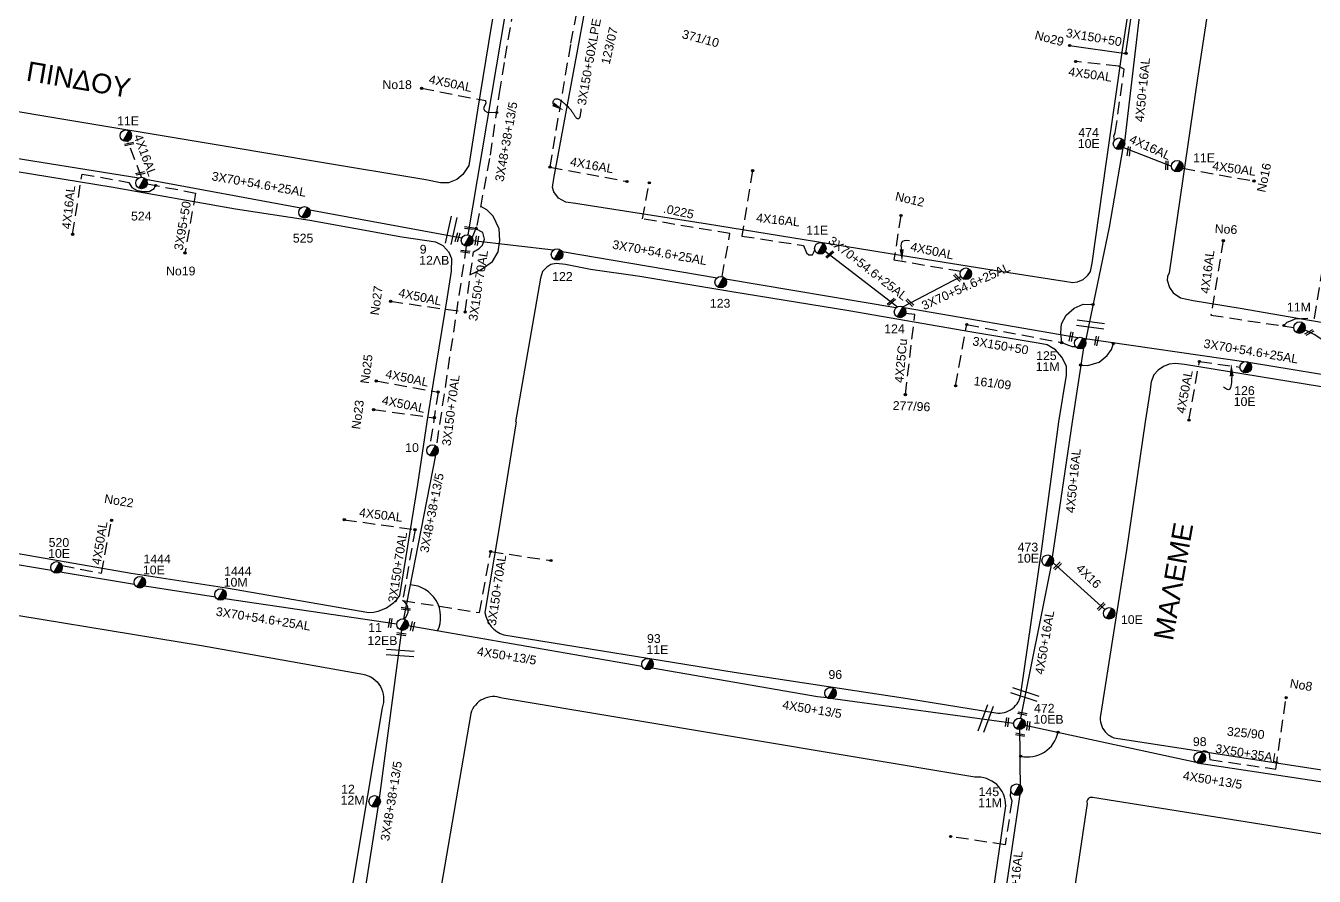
# Model space of a CAD drawing. Header units: millimetres. Extents: x 31 to 3826, y 22 to 1041.
# Drawn here: x 1794.5 to 2058, y 699.5 to 873.3 of the extents above; entities that cross this region are included whole.
import ezdxf

# ---------------------------------------------------------------- set-up
doc = ezdxf.new("R2010")
doc.units = ezdxf.units.MM
doc.linetypes.add('DASHED', pattern=[19.05, 12.7, -6.35])
for name, color, linetype in [('Άγνωστα', 7, 'Continuous'), ('Γέφυρες Εναέριου Δικτύου', 7, 'Continuous'), ('Γυμνά εναέρια ΧΤ και ΦΟΠ (3Φ)   4x50+16AL', 7, 'Continuous'), ('Εναέρια παροχή ΧΤ 4x16', 7, 'SYN_LINE'), ('Επιγραφές - Σχήματα', 7, 'Continuous'), ('Καλώδια ΧΤ   3x150+70AL', 7, 'DASHED'), ('Μηχανική τομή', 7, 'Continuous'), ('Στύλος ΦΜ', 7, 'Continuous'), ('Στύλος ΦΜ @ 1', 7, 'Continuous'), ('Συνδέσεις', 7, 'Continuous'), ('Συνεστραμμένα ΧΤ   3x70+54.6+25 AL', 7, 'SYN_LINE'), ('Τομή', 7, 'Continuous'), ('Υπόβαθρο ΔΕΗ', 7, 'Continuous'), ('Υπόγεια καλώδια Δικτύου ΧΤ και Παρ. ΧΤ - 3X150+70 AL', 7, 'DASHED'), ('Υπόγεια καλώδια Παροχών ΧΤ   4x16AL', 7, 'DASHED'), ('Υπόγεια καλώδια Παροχών ΧΤ   4x50AL', 7, 'DASHED')]:
    doc.layers.add(name, color=color, linetype=linetype)
doc.styles.add('arial', font='arial.ttf')
doc.styles.get("Standard").update_dxf_attribs({"font": 'arial.ttf'})
doc.linetypes.add('SYN_LINE', pattern='A,0.5,-0.0001,["/\\/\\/\\/",Standard,S=0.1,R=0,X=0,Y=-0.05],-0.25', length=0.7501)

# ---------------------------------------------------------------- blocks, each defined once
blk = doc.blocks.new('ΥΠΑΡΧΩΝ ΤΣΙΜΕΝΤΕΝΙΟΣ ΣΤΥΛΟΣ')
at = {"layer": 'Στύλος ΦΜ'}
blk.add_hatch(color=7, dxfattribs=at).paths.add_polyline_path([(-1.29, -2.28, 0.574793), (2.62, 0, 0.268822), (1.3, 2.27)])
at = {"layer": 'Στύλος ΦΜ', "color": 7}
blk.add_line((-1.29, -2.28), (1.3, 2.27), dxfattribs=at)
blk.add_circle((0, 0), 2.62, dxfattribs=at)
at = {"layer": 'Στύλος ΦΜ', "flags": 4}
for tag, p in [('ΑΡΙΘΜΟΣ', (-4.68, 8.05)), ('ΤΥΠΟΣ', (-4.91, 3.03))]:
    blk.add_attdef(tag, p, '', height=4, dxfattribs=at)
blk = doc.blocks.new('ΤΟΜΗ')
at = {"layer": 'Τομή', "ltscale": 40}
for p, q in [((-5.68, 0), (5.68, 0)), ((5.68, -2.33), (-5.68, -2.33))]:
    blk.add_line(p, q, dxfattribs=at)
blk = doc.blocks.new('ΜΗΧΑΝΙΚΗ ΤΟΜΗ')
at = {"layer": 'Μηχανική τομή', "ltscale": 40}
for p, q in [((-1.89, 0.78), (1.89, 0.78)), ((1.89, 0), (-1.89, 0))]:
    blk.add_line(p, q, dxfattribs=at)
blk = doc.blocks.new('_ΣΥΝΔΕΣΗ')
at = {"layer": 'Συνδέσεις', "linetype": 'SYN_LINE', "ltscale": 40}
blk.add_hatch(color=256, dxfattribs=at).paths.add_polyline_path([(0.5, -0.01, 1), (-0.5, -0.01, 1)])
at = {"layer": 'Συνδέσεις'}
blk.add_circle((0, -0.01), 0.5, dxfattribs=at)

msp = doc.modelspace()

# ---------------------------------------------------------------- linework, layer by layer
at = {"layer": 'Άγνωστα', "color": 133}
for points in [[(2019.5, 867.65), (2023.42, 894.89)], [(2007.98, 869.27), (2019.5, 867.65)], [(1871.83, 752.07), (1878.39, 785.52)], [(1866.9, 715.35), (1871.44, 749.74)], [(1872.75, 750.71), (1907.94, 744.6), (1920.57, 742.43)], [(1922.59, 742.08), (1956.45, 736.24), (1958.36, 735.98)], [(1959.57, 735.81), (1996.56, 730.79)], [(1861.6, 681.7), (1866.69, 713.93)]]:
    msp.add_lwpolyline(points, dxfattribs=at)
at = {"layer": 'Άγνωστα', "color": 5, "linetype": 'DASHED', "ltscale": 0.2}
for points in [[(1901.74, 844.4), (1906.02, 869.71), (1909.48, 887.91), (1908.87, 888.46), (1908.35, 890.04), (1908.75, 891.14), (1909.76, 892.36), (1910.38, 892.41)], [(1819.37, 840.98), (1829.25, 839.11), (1827.09, 826.84)]]:
    msp.add_lwpolyline(points, dxfattribs=at)
at = {"layer": 'Άγνωστα', "color": 6}
msp.add_lwpolyline([(1892.64, 876.18), (1884.96, 830.57)], dxfattribs=at)
at = {"layer": 'Άγνωστα', "color": 6, "linetype": 'DASHED', "ltscale": 0.2}
for points in [[(1936.92, 822.03), (1938.53, 830.82), (1920.64, 833.81), (1922.04, 841.2)], [(1974.4, 797.9), (1976.35, 814.25), (1974.44, 814.48)]]:
    msp.add_lwpolyline(points, dxfattribs=at)
at = {"layer": 'Άγνωστα', "color": 133, "linetype": 'DASHED', "ltscale": 0.2}
msp.add_lwpolyline([(1984.68, 799.7), (1986.95, 812.23), (2006.53, 808.51), (2007.75, 808.03), (2008.48, 807.74), (2009.17, 807.77)], dxfattribs=at)
at = {"layer": 'Άγνωστα', "color": 85, "linetype": 'DASHED', "ltscale": 0.2}
for points in [[(2034.78, 724.82), (2034.78, 724.83), (2035.51, 725.17), (2035.89, 725.02), (2036.53, 724.72), (2036.61, 723.88), (2036.68, 723.31), (2048.5, 721.61), (2050.14, 721.38), (2052.26, 735.95)], [(1996, 716.91), (1995.88, 716.89), (1995.81, 715.92), (1996.16, 714.87), (1994.82, 705.9), (1983.65, 707.59)]]:
    msp.add_lwpolyline(points, dxfattribs=at)
at = {"layer": 'Άγνωστα', "color": 85}
for points in [[(1998.87, 730.38), (2033.83, 722.76)], [(2034.91, 722.52), (2035.36, 722.42), (2088.16, 714.45)]]:
    msp.add_lwpolyline(points, dxfattribs=at)
at = {"layer": 'Άγνωστα', "color": 1}
msp.add_arc((1870.52, 753.87), 2.23, 305.7387, 61.1136, dxfattribs=at)
at = {"layer": 'Γέφυρες Εναέριου Δικτύου'}
for points in [[(1885.45, 822.49), (1887.68, 823.5), (1889.95, 825.12), (1891.1, 827.11), (1891.49, 829.42), (1891.34, 831.78), (1890.12, 834.37), (1888.82, 835.69), (1887.59, 836.38)], [(2006.37, 808.54), (2006.18, 810.53), (2006.32, 812.4), (2007.31, 814.16), (2008.89, 815.61), (2010.73, 816.4), (2012.78, 816.34)], [(2010.26, 803.95), (2011.73, 803.85), (2014.05, 804.57), (2015.66, 805.88), (2016.56, 807.14), (2016.93, 808.37)]]:
    msp.add_lwpolyline(points, dxfattribs=at)
msp.add_arc((1872.8, 752.45), 6.58, 334.3839, 86.9427, dxfattribs=at)
at = {"layer": 'Γυμνά εναέρια ΧΤ και ΦΟΠ (3Φ)   4x50+16AL', "color": 133}
for points in [[(2024.44, 894.31), (2019.18, 849.6)], [(2018.87, 848.32), (2016.09, 832.11), (2011.22, 808.9)]]:
    msp.add_lwpolyline(points, dxfattribs=at)
at = {"layer": 'Γυμνά εναέρια ΧΤ και ΦΟΠ (3Φ)   4x50+16AL', "color": 2}
for points in [[(2010.8, 807.48), (2008.48, 792.37), (2004.43, 764.71)], [(2004.16, 762.98), (2004.12, 762.74), (1997.95, 731.78)]]:
    msp.add_lwpolyline(points, dxfattribs=at)
at = {"layer": 'Γυμνά εναέρια ΧΤ και ΦΟΠ (3Φ)   4x50+16AL', "color": 85}
msp.add_lwpolyline([(1997.72, 730.63), (1997.9, 716.68), (1992.46, 680.37)], dxfattribs=at)
at = {"layer": 'Εναέρια παροχή ΧΤ 4x16', "color": 2, "ltscale": 20}
msp.add_lwpolyline([(2003.89, 764.24), (2015.19, 754)], dxfattribs=at)
at = {"layer": 'Επιγραφές - Σχήματα'}
for points in [[(1902.39, 857.24), (1902.37, 857.53), (1902.39, 857.77), (1902.44, 857.96), (1902.52, 858.11), (1902.62, 858.22), (1902.74, 858.3), (1902.86, 858.35), (1902.98, 858.38), (1903.1, 858.38), (1903.21, 858.38), (1903.31, 858.36), (1903.41, 858.32), (1903.51, 858.28), (1903.61, 858.22), (1903.71, 858.16), (1903.82, 858.09), (1903.92, 858.02), (1904.03, 857.94), (1904.15, 857.85), (1904.27, 857.76), (1904.39, 857.66), (1904.52, 857.56), (1904.65, 857.45), (1904.79, 857.33), (1904.93, 857.2), (1905.08, 857.06), (1905.23, 856.92), (1905.37, 856.77), (1905.52, 856.62), (1905.66, 856.47), (1905.8, 856.32), (1905.93, 856.16), (1906.05, 856.01), (1906.16, 855.86), (1906.26, 855.72), (1906.36, 855.58), (1906.45, 855.44), (1906.53, 855.3), (1906.61, 855.18), (1906.68, 855.06), (1906.75, 854.94), (1906.81, 854.83), (1906.88, 854.74), (1906.94, 854.65), (1907, 854.57), (1907.07, 854.5), (1907.13, 854.43), (1907.2, 854.38), (1907.27, 854.35), (1907.34, 854.32), (1907.41, 854.31), (1907.48, 854.31), (1907.56, 854.32), (1907.63, 854.35), (1907.69, 854.39), (1907.75, 854.45), (1907.81, 854.53), (1907.86, 854.63), (1907.91, 854.77), (1907.95, 854.95), (1908, 855.19), (1908.04, 855.49), (1908.08, 855.86), (1908.12, 856.32)], [(1973.64, 827.6), (1973.59, 827.97), (1973.57, 828.35), (1973.6, 828.71), (1973.7, 829.02), (1973.9, 829.27), (1974.21, 829.43), (1974.65, 829.48), (1975.25, 829.38)], [(2041.13, 801.68), (2041.09, 801.09), (2041.06, 800.47), (2041.01, 799.88), (2040.91, 799.38), (2040.73, 799.03), (2040.45, 798.88), (2040.04, 799), (2039.47, 799.43)]]:
    msp.add_lwpolyline(points, dxfattribs=at)
for points in [[(1902.6, 857.6), (1904.55, 855.99), (1902.18, 856.88)], [(1974.06, 827.61), (1973.71, 825.1), (1973.23, 827.59)], [(2040.71, 801.67), (2041.04, 804.18), (2041.54, 801.7)]]:
    msp.add_solid(points, dxfattribs=at)
at = {"layer": 'Καλώδια ΧΤ   3x150+70AL', "color": 85, "ltscale": 0.2}
for points in [[(1885.82, 829.93), (1886.86, 832.44), (1889.54, 846.85), (1891.43, 859.49), (1892.55, 866.68), (1896.62, 889.93), (1900.51, 916.54)], [(1884.38, 814.8), (1886.1, 827.12), (1887.22, 827.75), (1887.95, 828.43), (1888.31, 829.71), (1887.97, 831.07), (1886.6, 831.82)], [(1884.6, 828.24), (1878.48, 787.36)]]:
    msp.add_lwpolyline(points, dxfattribs=at)
at = {"layer": 'Συνεστραμμένα ΧΤ   3x70+54.6+25 AL', "color": 5, "ltscale": 20}
for p, q in [((1783.05, 847.76), (1817.65, 842.19)), ((1819.08, 841.95), (1850.81, 836.08)), ((1883.68, 829.87), (1852.62, 835.62))]:
    msp.add_line(p, q, dxfattribs=at)
at = {"layer": 'Συνεστραμμένα ΧΤ   3x70+54.6+25 AL', "color": 6, "ltscale": 20}
for p, q in [((1885.94, 829.41), (1902.48, 827.49)), ((1904.19, 827.15), (1935.9, 821.8)), ((1958.03, 827.21), (1972.79, 815.87)), ((1972.47, 815.64), (1937.64, 821.52)), ((2009.64, 809.51), (1974.17, 815.62))]:
    msp.add_line(p, q, dxfattribs=at)
at = {"layer": 'Συνεστραμμένα ΧΤ   3x70+54.6+25 AL', "color": 6, "ltscale": 15}
msp.add_line((1973.9, 815.84), (1985.73, 822.06), dxfattribs=at)
at = {"layer": 'Συνεστραμμένα ΧΤ   3x70+54.6+25 AL', "color": 1, "ltscale": 20}
for p, q in [((1770.13, 766.98), (1799.81, 762.01)), ((1801.6, 761.7), (1816.75, 759.17)), ((1835.23, 756.25), (1870.42, 751.05))]:
    msp.add_line(p, q, dxfattribs=at)
at = {"layer": 'Συνεστραμμένα ΧΤ   3x70+54.6+25 AL', "color": 30, "ltscale": 8}
msp.add_line((1818.78, 758.83), (1820.19, 758.59), dxfattribs=at)
at = {"layer": 'Συνεστραμμένα ΧΤ   3x70+54.6+25 AL', "color": 1, "ltscale": 15}
msp.add_line((1820.19, 758.59), (1833.3, 756.55), dxfattribs=at)
at = {"layer": 'Συνεστραμμένα ΧΤ   3x70+54.6+25 AL', "color": 2, "linetype": 'SYN_LINE', "lineweight": -3, "ltscale": 20}
msp.add_lwpolyline([(2010.72, 809.46), (2044.58, 804.56), (2067.8, 800.73), (2096.69, 795.98)], dxfattribs=at)
msp.add_arc((2047.15, 791.32), 21.75, 22.6941, 68.8542, dxfattribs=at)
at = {"layer": 'Υπόβαθρο ΔΕΗ'}
for points in [[(1893.7, 896.8), (1889.67, 873.16), (1886.92, 856.05), (1885.14, 844.74), (1883.93, 842.87), (1882.65, 841.86), (1880.98, 841.22), (1879.36, 841.21), (1876.34, 841.78), (1854.18, 845.49), (1835.9, 848.55), (1797.39, 854.95), (1777.7, 858.26)], [(1902.51, 842.09), (1907.77, 870.37), (1912.24, 894.92)], [(2085.57, 883.78), (2069.64, 886.26), (2043.08, 890.29), (2041.57, 890.41), (2040.29, 890.2), (2039.32, 889.61), (2038.48, 888.77), (2037.98, 887.84), (2037.66, 886.29), (2036.74, 879.64), (2034.13, 862.55), (2031.11, 842.03), (2028.32, 822.77), (2027.99, 822.07), (2027.93, 821.29), (2028.43, 819.79), (2029.18, 818.73), (2030.69, 817.72), (2033.26, 817.13), (2042.87, 815.56), (2056.2, 813.29), (2071.56, 810.68), (2086.51, 808.21)], [(2021.44, 886.16), (2018.72, 868.39), (2015.37, 845.08), (2012.52, 824.76), (2012.22, 823.09), (2011.59, 822.16), (2010.67, 821.38), (2009.5, 820.88), (2008.66, 820.75), (2006.97, 821.06), (1995.56, 822.8), (1973.78, 826.28), (1956.25, 829.1), (1933.92, 832.72), (1906.96, 836.95), (1904.94, 837.27), (1903.47, 838.04), (1902.54, 839.35), (1902.23, 840.23), (1902.51, 842.09)]]:
    msp.add_lwpolyline(points, dxfattribs=at)
for points in [[(1787.9, 766.35), (1816.07, 761.39), (1835.6, 758.45), (1864.72, 753.4, 0.24445), (1871.03, 756.85), (1874.72, 779.56), (1876.63, 792.37), (1877.9, 800.4), (1880.77, 817.88), (1881.6, 823.16), (1881.66, 825.66), (1881.11, 826.96), (1879.87, 828.29), (1878.36, 829.09), (1871.44, 830.1), (1852.61, 833.49), (1837.43, 835.84), (1811.99, 840.3), (1792.81, 843.43)], [(1894.79, 792.37), (1891.27, 770.36), (1888.42, 753.4, 0.290972), (1892.3, 748.79), (1939.4, 741.15), (1974.86, 735.8), (1992.87, 732.88, 0.427912), (1998.03, 736.78), (2002.32, 766.41), (2005.81, 792.37), (2007.35, 801.87), (2007.32, 803.74), (2006.39, 805.56), (2005.09, 807.03), (2003.42, 808.11), (2001.54, 808.42), (1988.01, 810.67), (1962.84, 815.01), (1938.88, 818.91), (1920.09, 822.02), (1910.04, 823.47), (1904.87, 824.52), (1903, 824.72), (1901.92, 824.53), (1901.06, 823.97), (1900.22, 823.09), (1899.8, 821.71), (1894.69, 792.37)], [(2086.68, 795.1), (2052.83, 800.56), (2031.5, 804.08), (2029.66, 804.26), (2028.36, 804.12), (2027.17, 803.67), (2026.06, 802.89), (2025.21, 801.97), (2024.65, 800.54), (2024.36, 798.39), (2023.42, 792.37), (2019.62, 766.13), (2014.3, 732.33, 0.460272), (2018.36, 727.57), (2061.3, 720.94), (2087.52, 716.96)], [(1704.6, 767.15), (1733.15, 762.44), (1778.95, 755.08), (1830.5, 746.6), (1863.47, 740.78, -0.469683), (1867.39, 733.89), (1858.46, 680.53), (1853.43, 651.14, -0.403671), (1846.5, 646.04), (1786.47, 655.97), (1725.55, 666.49), (1698.57, 670.79, -0.331243), (1693.53, 678.83), (1697.67, 698.74), (1700.42, 714.39), (1703.41, 738.79), (1704.14, 752.21), (1704.6, 767.15)], [(1988.6, 719.7), (1891.92, 735.88, 0.433138), (1885.52, 732.73), (1870.94, 647.88, 0.477026), (1876.29, 641.78), (1976.54, 625.21, 0.383037), (1982.51, 629.02), (1994.91, 713.84, 0.452382), (1988.6, 719.7, -1.23429)], [(2089.05, 703.47), (2056.67, 708.53), (2012.63, 715.58, 0.542678), (2011.54, 714.37), (1998.13, 624.31, 0.492357), (2004.25, 621.39), (2021.76, 627.51), (2036.34, 635.68), (2044.97, 641.7), (2056.11, 651.27), (2066.42, 659.9), (2082.25, 675.14), (2089.16, 682.03)]]:
    msp.add_lwpolyline(points, format="xyb", dxfattribs=at)
msp.add_arc((1999.43, 730.16), 6.31, 256.6216, 348.5621, dxfattribs=at)
at = {"layer": 'Υπόγεια καλώδια Δικτύου ΧΤ και Παρ. ΧΤ - 3X150+70 AL', "color": 1, "ltscale": 0.2}
msp.add_lwpolyline([(1874.13, 770.3), (1871.6, 755.83), (1887.33, 753.36), (1889.62, 765.85), (1901.93, 763.98)], dxfattribs=at)
at = {"layer": 'Υπόγεια καλώδια Παροχών ΧΤ   4x16AL', "color": 5, "ltscale": 0.2}
for points in [[(1818.21, 842.34), (1815.42, 849.73)], [(1901.74, 844.4), (1917.5, 841.48)], [(1804.11, 830.67), (1806.04, 842.99), (1815.64, 841.27), (1816.25, 840.26), (1817.31, 839.63), (1818.68, 839.4), (1819.79, 839.45), (1820.81, 840.05), (1821.09, 840.65)]]:
    msp.add_lwpolyline(points, dxfattribs=at)
at = {"layer": 'Υπόγεια καλώδια Παροχών ΧΤ   4x16AL', "color": 133, "linetype": 'Continuous', "ltscale": 0.2}
msp.add_lwpolyline([(2018.99, 848.44), (2028.81, 844.61), (2028.81, 844.61), (2028.81, 844.61)], dxfattribs=at)
at = {"layer": 'Υπόγεια καλώδια Παροχών ΧΤ   4x16AL', "color": 6, "ltscale": 0.2}
msp.add_lwpolyline([(1943.16, 843.69), (1940.99, 830.3), (1953.6, 828.4), (1954.21, 826.9), (1954.68, 826.46), (1955.39, 826.48), (1955.65, 826.99), (1955.87, 827.48)], dxfattribs=at)
at = {"layer": 'Υπόγεια καλώδια Παροχών ΧΤ   4x16AL', "color": 2, "ltscale": 0.2}
for points in [[(2039.4, 829.38), (2036.89, 814.15), (2053.82, 811.6)], [(2051.79, 812.04), (2052.49, 812.71), (2053.37, 813.08), (2054.13, 813.43), (2058.08, 813.54), (2060.31, 827.7)]]:
    msp.add_lwpolyline(points, dxfattribs=at)
at = {"layer": 'Υπόγεια καλώδια Παροχών ΧΤ   4x50AL', "color": 133, "ltscale": 0.2}
for points in [[(2017.15, 849.91), (2017.03, 850.74), (2017.33, 851.45), (2019.16, 864.41), (2018, 865.03), (2009.24, 865.99)], [(2031.08, 844.16), (2045.67, 841.56)]]:
    msp.add_lwpolyline(points, dxfattribs=at)
at = {"layer": 'Υπόγεια καλώδια Παροχών ΧΤ   4x50AL', "color": 85, "ltscale": 0.2}
for points in [[(1875.48, 860.51), (1888.53, 858), (1888.6, 857.4), (1888.35, 856.92), (1888.15, 856.38), (1888.41, 855.88), (1888.87, 855.62), (1890.85, 855.57)], [(1869.13, 816.98), (1884.38, 814.8)], [(1866.2, 800.7), (1878.86, 798.43), (1877.16, 787.52)], [(1865.66, 794.84), (1878.06, 793.18)]]:
    msp.add_lwpolyline(points, dxfattribs=at)
at = {"layer": 'Υπόγεια καλώδια Παροχών ΧΤ   4x50AL', "color": 6, "ltscale": 0.2}
msp.add_lwpolyline([(1973.49, 834.51), (1972.04, 825.45), (1985.71, 823.12)], dxfattribs=at)
at = {"layer": 'Υπόγεια καλώδια Παροχών ΧΤ   4x50AL', "color": 2, "ltscale": 0.2}
for points in [[(2032.37, 792.67), (2034.52, 804.68)], [(2034.52, 804.68), (2042.82, 803.53)]]:
    msp.add_lwpolyline(points, dxfattribs=at)
at = {"layer": 'Υπόγεια καλώδια Παροχών ΧΤ   4x50AL', "color": 1, "ltscale": 0.2}
for points in [[(1801.95, 762.97), (1810.02, 761.44), (1812.08, 772.21)], [(1859.67, 772.35), (1874.15, 770.3)]]:
    msp.add_lwpolyline(points, dxfattribs=at)

# ---------------------------------------------------------------- block references
at = {"layer": 'Μηχανική τομή'}
for p, xscale, yscale, zscale, rotation in [((1815.62, 849.33), 0.4999999999997714, 0.4999999999997714, 0.4999999999997714, 192.4635130751652), ((2020.27, 847.61), 0.4999999999998836, 0.4999999999998836, 0.4999999999998836, 82.25265028011373), ((2028.05, 844.76), 0.4999999999999321, 0.4999999999999321, 0.4999999999999321, 87.94933571114504), ((1817.92, 843.31), 0.4999999999997714, 0.4999999999997714, 0.4999999999997714, 192.4635130751652), ((1883, 830), 0.4999999999998823, 0.4999999999998823, 0.4999999999998823, 73.8159846985091), ((1885.21, 832.14), 0.5000000000001315, 0.5000000000001315, 0.5000000000001315, 172.961031707641), ((1886.95, 829.34), 0.4999999999999313, 0.4999999999999313, 0.4999999999999313, 81.8228757684623), ((1884.45, 827.34), 0.5000000000001315, 0.5000000000001315, 0.5000000000001315, 172.961031707641), ((1958.82, 826.7), 0.5000000000002329, 0.5000000000002329, 0.5000000000002329, 220.9839448884693), ((1984.88, 821.67), 0.5000000000001489, 0.5000000000001489, 0.5000000000001489, 315.1878626008341), ((1971.42, 817.03), 0.5000000000002329, 0.5000000000002329, 0.5000000000002329, 220.9839448884693), ((1975.18, 816.57), 0.5000000000001489, 0.5000000000001489, 0.5000000000001489, 315.1878626008341), ((2008.09, 809.79), 0.500000000000084, 0.500000000000084, 0.500000000000084, 258.4967234141629), ((2013.32, 808.91), 0.500000000000084, 0.500000000000084, 0.500000000000084, 258.4967234141629), ((2056.9, 810.79), 0.5000000000001322, 0.5000000000001322, 0.5000000000001322, 208.2505677846214), ((2005.64, 762.76), 0.5000000000002638, 0.5000000000002638, 0.5000000000002638, 44.69983556080097), ((1872.2, 753.92), 0.4999999999998583, 0.4999999999998583, 0.4999999999998583, 350.7966702408031), ((2014.59, 754.47), 0.5000000000002638, 0.5000000000002638, 0.5000000000002638, 44.69983556080097), ((1869.26, 751.2), 0.5000000000001551, 0.5000000000001551, 0.5000000000001551, 80.98019626756722), ((1873.8, 750.51), 0.5000000000001141, 0.5000000000001141, 0.5000000000001141, 77.90420479279683), ((1871.3, 748.75), 0.4999999999998583, 0.4999999999998583, 0.4999999999998583, 350.7966702408031), ((1998.28, 732.54), 0.4999999999999015, 0.4999999999999015, 0.4999999999999015, 348.6921127608192), ((1995.4, 730.94), 0.500000000000019, 0.500000000000019, 0.500000000000019, 83.3030837525644), ((1999.75, 730.19), 0.500000000000019, 0.500000000000019, 0.500000000000019, 83.3030837525644), ((1997.85, 728.21), 0.4999999999999015, 0.4999999999999015, 0.4999999999999015, 348.6921127608192)]:
    msp.add_blockref('ΜΗΧΑΝΙΚΗ ΤΟΜΗ', p, dxfattribs=dict(at, xscale=xscale, yscale=yscale, zscale=zscale, rotation=rotation))
at = {"layer": 'Στύλος ΦΜ @ 1', "ltscale": 40}
ref = msp.add_blockref('ΥΠΑΡΧΩΝ ΤΣΙΜΕΝΤΕΝΙΟΣ ΣΤΥΛΟΣ', (1815, 850.83), dxfattribs=dict(at, xscale=0.4499999999998181, yscale=0.4499999999998181, zscale=0.4499999999998181))
ref.add_attrib('ΤΥΠΟΣ', '11E', (1813.22, 852.97), dxfattribs={"layer": 'Στύλος ΦΜ', "height": 1.8, "flags": 4})
ref = msp.add_blockref('ΥΠΑΡΧΩΝ ΤΣΙΜΕΝΤΕΝΙΟΣ ΣΤΥΛΟΣ', (2018.08, 849.18), dxfattribs=dict(at, xscale=0.4499999999998181, yscale=0.4499999999998181, zscale=0.4499999999998181))
ref.add_attrib('ΤΥΠΟΣ', '10E', (2009.66, 848.32), dxfattribs={"layer": 'Στύλος ΦΜ', "height": 1.8, "flags": 4})
ref.add_attrib('ΑΡΙΘΜΟΣ', '474', (2009.77, 850.58), dxfattribs={"layer": 'Στύλος ΦΜ', "height": 1.8, "flags": 4})
ref = msp.add_blockref('ΥΠΑΡΧΩΝ ΤΣΙΜΕΝΤΕΝΙΟΣ ΣΤΥΛΟΣ', (2029.99, 844.61), dxfattribs=dict(at, xscale=0.4499999999998181, yscale=0.4499999999998181, zscale=0.4499999999998181))
ref.add_attrib('ΤΥΠΟΣ', '11E', (2033.23, 845.41), dxfattribs={"layer": 'Στύλος ΦΜ', "height": 1.8, "flags": 4})
ref = msp.add_blockref('ΥΠΑΡΧΩΝ ΤΣΙΜΕΝΤΕΝΙΟΣ ΣΤΥΛΟΣ', (1818.21, 841.16), dxfattribs=dict(at, xscale=0.4499999999998181, yscale=0.4499999999998181, zscale=0.4499999999998181))
ref.add_attrib('ΤΥΠΟΣ', '524', (1816.06, 833.5), dxfattribs={"layer": 'Στύλος ΦΜ', "height": 1.8, "flags": 4})
ref = msp.add_blockref('ΥΠΑΡΧΩΝ ΤΣΙΜΕΝΤΕΝΙΟΣ ΣΤΥΛΟΣ', (1851.54, 835.16), dxfattribs=dict(at, xscale=0.4499999999998181, yscale=0.4499999999998181, zscale=0.4499999999998181))
ref.add_attrib('ΤΥΠΟΣ', '525', (1849.15, 828.99), dxfattribs={"layer": 'Στύλος ΦΜ', "height": 1.8, "flags": 4})
ref = msp.add_blockref('ΥΠΑΡΧΩΝ ΤΣΙΜΕΝΤΕΝΙΟΣ ΣΤΥΛΟΣ', (1884.77, 829.41), dxfattribs=dict(at, xscale=0.4499999999998181, yscale=0.4499999999998181, zscale=0.4499999999998181))
ref.add_attrib('ΤΥΠΟΣ', '12ΛB', (1874.99, 824.46), dxfattribs={"layer": 'Στύλος ΦΜ', "height": 1.8, "flags": 4})
ref.add_attrib('ΑΡΙΘΜΟΣ', '9', (1875.1, 826.72), dxfattribs={"layer": 'Στύλος ΦΜ', "height": 1.8, "flags": 4})
ref = msp.add_blockref('ΥΠΑΡΧΩΝ ΤΣΙΜΕΝΤΕΝΙΟΣ ΣΤΥΛΟΣ', (1957.01, 827.79), dxfattribs=dict(at, xscale=0.4499999999998181, yscale=0.4499999999998181, zscale=0.4499999999998181))
ref.add_attrib('ΤΥΠΟΣ', '11E', (1954.13, 830.62), dxfattribs={"layer": 'Στύλος ΦΜ', "height": 1.8, "flags": 4})
ref = msp.add_blockref('ΥΠΑΡΧΩΝ ΤΣΙΜΕΝΤΕΝΙΟΣ ΣΤΥΛΟΣ', (1903.18, 826.54), dxfattribs=dict(at, xscale=0.4499999999998181, yscale=0.4499999999998181, zscale=0.4499999999998181))
ref.add_attrib('ΤΥΠΟΣ', '122', (1902.18, 821.16), dxfattribs={"layer": 'Στύλος ΦΜ', "height": 1.8, "flags": 4})
ref = msp.add_blockref('ΥΠΑΡΧΩΝ ΤΣΙΜΕΝΤΕΝΙΟΣ ΣΤΥΛΟΣ', (1936.65, 820.89), dxfattribs=dict(at, xscale=0.4499999999998181, yscale=0.4499999999998181, zscale=0.4499999999998181))
ref.add_attrib('ΤΥΠΟΣ', '123', (1934.42, 815.67), dxfattribs={"layer": 'Στύλος ΦΜ', "height": 1.8, "flags": 4})
at = {"layer": 'Στύλος ΦΜ @ 1', "ltscale": 40, "xscale": 0.4499999999998181, "yscale": 0.4499999999998181, "zscale": 0.4499999999998181}
msp.add_blockref('ΥΠΑΡΧΩΝ ΤΣΙΜΕΝΤΕΝΙΟΣ ΣΤΥΛΟΣ', (1986.77, 822.61), dxfattribs=at)
at = {"layer": 'Στύλος ΦΜ @ 1', "ltscale": 40}
ref = msp.add_blockref('ΥΠΑΡΧΩΝ ΤΣΙΜΕΝΤΕΝΙΟΣ ΣΤΥΛΟΣ', (1973.31, 814.81), dxfattribs=dict(at, xscale=0.4499999999998181, yscale=0.4499999999998181, zscale=0.4499999999998181))
ref.add_attrib('ΤΥΠΟΣ', '124', (1970.08, 810.46), dxfattribs={"layer": 'Στύλος ΦΜ', "height": 1.8, "flags": 4})
ref = msp.add_blockref('ΥΠΑΡΧΩΝ ΤΣΙΜΕΝΤΕΝΙΟΣ ΣΤΥΛΟΣ', (2054.99, 811.6), dxfattribs=dict(at, xscale=0.4499999999998181, yscale=0.4499999999998181, zscale=0.4499999999998181))
ref.add_attrib('ΤΥΠΟΣ', '11M', (2052.42, 814.9), dxfattribs={"layer": 'Στύλος ΦΜ', "height": 1.8, "flags": 4})
ref = msp.add_blockref('ΥΠΑΡΧΩΝ ΤΣΙΜΕΝΤΕΝΙΟΣ ΣΤΥΛΟΣ', (2010.13, 808.44), dxfattribs=dict(at, xscale=0.4499999999998181, yscale=0.4499999999998181, zscale=0.4499999999998181))
ref.add_attrib('ΤΥΠΟΣ', '11M', (2001.04, 802.71), dxfattribs={"layer": 'Στύλος ΦΜ', "height": 1.8, "flags": 4})
ref.add_attrib('ΑΡΙΘΜΟΣ', '125', (2001.14, 804.97), dxfattribs={"layer": 'Στύλος ΦΜ', "height": 1.8, "flags": 4})
ref = msp.add_blockref('ΥΠΑΡΧΩΝ ΤΣΙΜΕΝΤΕΝΙΟΣ ΣΤΥΛΟΣ', (2044, 803.53), dxfattribs=dict(at, xscale=0.4499999999998181, yscale=0.4499999999998181, zscale=0.4499999999998181))
ref.add_attrib('ΤΥΠΟΣ', '10E', (2041.54, 795.57), dxfattribs={"layer": 'Στύλος ΦΜ', "height": 1.8, "flags": 4})
ref.add_attrib('ΑΡΙΘΜΟΣ', '126', (2041.64, 797.83), dxfattribs={"layer": 'Στύλος ΦΜ', "height": 1.8, "flags": 4})
ref = msp.add_blockref('ΥΠΑΡΧΩΝ ΤΣΙΜΕΝΤΕΝΙΟΣ ΣΤΥΛΟΣ', (1877.71, 786.48), dxfattribs=dict(at, xscale=0.4499999999998181, yscale=0.4499999999998181, zscale=0.4499999999998181))
ref.add_attrib('ΤΥΠΟΣ', '10', (1872.12, 786.18), dxfattribs={"layer": 'Στύλος ΦΜ', "height": 1.8, "flags": 4})
ref = msp.add_blockref('ΥΠΑΡΧΩΝ ΤΣΙΜΕΝΤΕΝΙΟΣ ΣΤΥΛΟΣ', (1800.83, 762.59), dxfattribs=dict(at, xscale=0.4499999999998181, yscale=0.4499999999998181, zscale=0.4499999999998181))
ref.add_attrib('ΤΥΠΟΣ', '10E', (1799.11, 764.54), dxfattribs={"layer": 'Στύλος ΦΜ', "height": 1.8, "flags": 4})
ref.add_attrib('ΑΡΙΘΜΟΣ', '520', (1799.22, 766.8), dxfattribs={"layer": 'Στύλος ΦΜ', "height": 1.8, "flags": 4})
ref = msp.add_blockref('ΥΠΑΡΧΩΝ ΤΣΙΜΕΝΤΕΝΙΟΣ ΣΤΥΛΟΣ', (2003.51, 763.97), dxfattribs=dict(at, xscale=0.4499999999998181, yscale=0.4499999999998181, zscale=0.4499999999998181))
ref.add_attrib('ΤΥΠΟΣ', '10E', (1997.25, 763.58), dxfattribs={"layer": 'Στύλος ΦΜ', "height": 1.8, "flags": 4})
ref.add_attrib('ΑΡΙΘΜΟΣ', '473', (1997.36, 765.84), dxfattribs={"layer": 'Στύλος ΦΜ', "height": 1.8, "flags": 4})
ref = msp.add_blockref('ΥΠΑΡΧΩΝ ΤΣΙΜΕΝΤΕΝΙΟΣ ΣΤΥΛΟΣ', (1817.86, 759.56), dxfattribs=dict(at, xscale=0.4499999999998181, yscale=0.4499999999998181, zscale=0.4499999999998181))
ref.add_attrib('ΤΥΠΟΣ', '10E', (1818.5, 761.17), dxfattribs={"layer": 'Στύλος ΦΜ', "height": 1.8, "flags": 4})
ref.add_attrib('ΑΡΙΘΜΟΣ', '1444', (1818.61, 763.43), dxfattribs={"layer": 'Στύλος ΦΜ', "height": 1.8, "flags": 4})
ref = msp.add_blockref('ΥΠΑΡΧΩΝ ΤΣΙΜΕΝΤΕΝΙΟΣ ΣΤΥΛΟΣ', (1834.37, 757.05), dxfattribs=dict(at, xscale=0.4499999999998181, yscale=0.4499999999998181, zscale=0.4499999999998181))
ref.add_attrib('ΤΥΠΟΣ', '10M', (1835.01, 758.66), dxfattribs={"layer": 'Στύλος ΦΜ', "height": 1.8, "flags": 4})
ref.add_attrib('ΑΡΙΘΜΟΣ', '1444', (1835.11, 760.92), dxfattribs={"layer": 'Στύλος ΦΜ', "height": 1.8, "flags": 4})
ref = msp.add_blockref('ΥΠΑΡΧΩΝ ΤΣΙΜΕΝΤΕΝΙΟΣ ΣΤΥΛΟΣ', (2016.06, 753.21), dxfattribs=dict(at, xscale=0.4499999999998181, yscale=0.4499999999998181, zscale=0.4499999999998181))
ref.add_attrib('ΤΥΠΟΣ', '10E', (2018.48, 751.02), dxfattribs={"layer": 'Στύλος ΦΜ', "height": 1.8, "flags": 4})
ref = msp.add_blockref('ΥΠΑΡΧΩΝ ΤΣΙΜΕΝΤΕΝΙΟΣ ΣΤΥΛΟΣ', (1871.59, 750.91), dxfattribs=dict(at, xscale=0.4499999999998181, yscale=0.4499999999998181, zscale=0.4499999999998181))
ref.add_attrib('ΤΥΠΟΣ', '12EB', (1864.39, 746.74), dxfattribs={"layer": 'Στύλος ΦΜ', "height": 1.8, "flags": 4})
ref.add_attrib('ΑΡΙΘΜΟΣ', '11', (1864.57, 749.42), dxfattribs={"layer": 'Στύλος ΦΜ', "height": 1.8, "flags": 4})
ref = msp.add_blockref('ΥΠΑΡΧΩΝ ΤΣΙΜΕΝΤΕΝΙΟΣ ΣΤΥΛΟΣ', (1921.68, 742.82), dxfattribs=dict(at, xscale=0.4499999999998181, yscale=0.4499999999998181, zscale=0.4499999999998181))
ref.add_attrib('ΤΥΠΟΣ', '11E', (1921.46, 744.89), dxfattribs={"layer": 'Στύλος ΦΜ', "height": 1.8, "flags": 4})
ref.add_attrib('ΑΡΙΘΜΟΣ', '93', (1921.57, 747.15), dxfattribs={"layer": 'Στύλος ΦΜ', "height": 1.8, "flags": 4})
ref = msp.add_blockref('ΥΠΑΡΧΩΝ ΤΣΙΜΕΝΤΕΝΙΟΣ ΣΤΥΛΟΣ', (1959.1, 736.89), dxfattribs=dict(at, xscale=0.4499999999998181, yscale=0.4499999999998181, zscale=0.4499999999998181))
ref.add_attrib('ΤΥΠΟΣ', '96', (1958.67, 739.8), dxfattribs={"layer": 'Στύλος ΦΜ', "height": 1.8, "flags": 4})
ref = msp.add_blockref('ΥΠΑΡΧΩΝ ΤΣΙΜΕΝΤΕΝΙΟΣ ΣΤΥΛΟΣ', (1997.72, 730.63), dxfattribs=dict(at, xscale=0.4499999999998181, yscale=0.4499999999998181, zscale=0.4499999999998181))
ref.add_attrib('ΤΥΠΟΣ', '10EB', (2000.6, 730.65), dxfattribs={"layer": 'Στύλος ΦΜ', "height": 1.8, "flags": 4})
ref.add_attrib('ΑΡΙΘΜΟΣ', '472', (2000.71, 732.91), dxfattribs={"layer": 'Στύλος ΦΜ', "height": 1.8, "flags": 4})
ref = msp.add_blockref('ΥΠΑΡΧΩΝ ΤΣΙΜΕΝΤΕΝΙΟΣ ΣΤΥΛΟΣ', (2034.59, 723.66), dxfattribs=dict(at, xscale=0.4499999999998181, yscale=0.4499999999998181, zscale=0.4499999999998181))
ref.add_attrib('ΤΥΠΟΣ', '98', (2033.19, 726.08), dxfattribs={"layer": 'Στύλος ΦΜ', "height": 1.8, "flags": 4})
ref = msp.add_blockref('ΥΠΑΡΧΩΝ ΤΣΙΜΕΝΤΕΝΙΟΣ ΣΤΥΛΟΣ', (1865.88, 714.77), dxfattribs=dict(at, xscale=0.4499999999998181, yscale=0.4499999999998181, zscale=0.4499999999998181))
ref.add_attrib('ΤΥΠΟΣ', '12M', (1858.92, 714.12), dxfattribs={"layer": 'Στύλος ΦΜ', "height": 1.8, "flags": 4})
ref.add_attrib('ΑΡΙΘΜΟΣ', '12', (1859.03, 716.38), dxfattribs={"layer": 'Στύλος ΦΜ', "height": 1.8, "flags": 4})
ref = msp.add_blockref('ΥΠΑΡΧΩΝ ΤΣΙΜΕΝΤΕΝΙΟΣ ΣΤΥΛΟΣ', (1997.15, 717.16), dxfattribs=dict(at, xscale=0.4499999999998181, yscale=0.4499999999998181, zscale=0.4499999999998181))
ref.add_attrib('ΤΥΠΟΣ', '11M', (1989.27, 713.59), dxfattribs={"layer": 'Στύλος ΦΜ', "height": 1.8, "flags": 4})
ref.add_attrib('ΑΡΙΘΜΟΣ', '145', (1989.38, 715.85), dxfattribs={"layer": 'Στύλος ΦΜ', "height": 1.8, "flags": 4})
at = {"layer": 'Συνδέσεις', "xscale": 0.4499999999998181, "yscale": 0.4499999999998181, "zscale": 0.4499999999998181}
for p in [(2007.98, 869.27), (2019.5, 867.66), (2009.24, 865.99), (1875.48, 860.51), (1890.85, 855.58), (1901.74, 844.41), (1943.16, 843.69), (1821.09, 840.66), (1917.5, 841.48), (1922.04, 841.2), (2045.67, 841.56), (1973.49, 834.51), (1804.11, 830.67), (1886.6, 831.82), (2039.4, 829.39), (1827.09, 826.85), (1869.13, 816.98), (1884.38, 814.81), (2012.78, 816.34), (1986.96, 812.23), (2051.79, 812.04), (2006.37, 808.55), (2016.93, 808.37), (2010.26, 803.95), (2034.53, 804.68), (1866.2, 800.7), (1878.87, 798.43), (1984.68, 799.71), (1974.4, 797.9), (1865.66, 794.84), (1878.07, 793.19), (2032.38, 792.68), (1812.08, 772.22), (1859.67, 772.36), (1874.14, 770.31), (1889.62, 765.86), (1901.93, 764), (2052.27, 735.96), (2005.61, 728.92), (1997.97, 724.03), (1983.65, 707.6)]:
    msp.add_blockref('_ΣΥΝΔΕΣΗ', p, dxfattribs=at)
at = {"layer": 'Τομή'}
for p, xscale, yscale, zscale, rotation in [((1880.95, 831.61), 0.5000000000000168, 0.5000000000000168, 0.5000000000000168, 77.57672567212964), ((2012.33, 812.83), 0.4999999999998003, 0.4999999999998003, 0.4999999999998003, 352.5543405028683), ((1871.12, 745.66), 0.5000000000001668, 0.5000000000001668, 0.5000000000001668, 355.769284261291), ((1999.01, 737.15), 0.5000000000000651, 0.5000000000000651, 0.5000000000000651, 341.839813610928), ((1990.27, 731.89), 0.50000000000007, 0.50000000000007, 0.50000000000007, 69.96842166136358)]:
    msp.add_blockref('ΤΟΜΗ', p, dxfattribs=dict(at, xscale=xscale, yscale=yscale, zscale=zscale, rotation=rotation))

# ---------------------------------------------------------------- texts
at = {"layer": 'Άγνωστα', "color": 7, "char_height": 1.8, "width": 168.3718, "attachment_point": 1}
for s, insert, rotation in [('3X150+50XLPE', (1907.27, 857.24), 79.9575), ('3X150+50', (2007.41, 872.78), 350.4101), ('3X48+38+13/5', (1890.46, 841.64), 79.9962), ('3X95+50', (1824.83, 827.58), 80.1964), ('.0225', (1925.14, 836.86), 348.3263), ('4X25Cu', (1972.19, 800.38), 84.9528), ('3X150+50', (1988.32, 809.78), 350.4101)]:
    msp.add_mtext(s, dxfattribs=dict(at, insert=insert, rotation=rotation))
at = {"layer": 'Άγνωστα', "char_height": 1.8, "width": 168.3718, "attachment_point": 1}
for s, insert, rotation in [('3X48+38+13/5', (1875.09, 765.82), 78.8403), ('4X50+13/5', (1887, 746.39), 350.9386), ('4X50+13/5', (1949.44, 735.47), 350.9386), ('3X50+35AL', (2037.95, 726.53), 350.9386), ('3X48+38+13/5', (1867.04, 706.85), 80.6284), ('4X50+13/5', (2031.33, 720.99), 350.9386)]:
    msp.add_mtext(s, dxfattribs=dict(at, insert=insert, rotation=rotation))
at = {"layer": 'Γυμνά εναέρια ΧΤ και ΦΟΠ (3Φ)   4x50+16AL', "color": 7, "char_height": 1.8, "width": 168.3718, "attachment_point": 1}
for insert, rotation in [((2021.33, 853.71), 84.3541), ((2007.18, 773.81), 84.3768), ((2000.86, 740.9), 80.3134), ((1995.31, 691.59), 84.3768)]:
    msp.add_mtext('4X50+16AL', dxfattribs=dict(at, insert=insert, rotation=rotation))
at = {"layer": 'Εναέρια παροχή ΧΤ 4x16', "color": 7, "insert": (2010.39, 763.51), "char_height": 1.8, "width": 168.3718, "attachment_point": 1, "rotation": 315.8686}
msp.add_mtext('4X16', dxfattribs=at)
at = {"layer": 'Επιγραφές - Σχήματα', "ltscale": 40, "char_height": 1.8, "width": 47.0228, "attachment_point": 1, "style": 'arial'}
for s, insert, rotation in [('{\\fArial|b0|i0|c161|p34;123/07}', (1912.15, 865.65), 77.159), ('{\\fArial|b0|i0|c161|p34;371/10}', (1929.04, 872.54), 345.302), ('{\\fArial|b0|i0|c161|p34;161/09}', (1988.5, 801.63), 353.0902), ('{\\fArial|b0|i0|c161|p34;277/96}', (1971.85, 796.6), 357.7066)]:
    msp.add_mtext(s, dxfattribs=dict(at, insert=insert, rotation=rotation))
at = {"layer": 'Επιγραφές - Σχήματα', "char_height": 1.8, "width": 84.1859, "attachment_point": 1, "style": 'arial'}
for s, insert, rotation in [('No29', (2001.17, 872.35), 345.4117), ('No18', (1867.47, 862.15), 0.058), ('No16', (2046.22, 839.5), 77.9888), ('No12', (1972.59, 839.38), 347.0308), ('No6', (2037.71, 832.73), 357.1836), ('No19', (1823.22, 824.07), 0.058), ('No27', (1864.95, 814.27), 82.4554), ('No25', (1862.91, 800.28), 82.4554), ('No23', (1861.13, 790.96), 82.4554)]:
    msp.add_mtext(s, dxfattribs=dict(at, insert=insert, rotation=rotation))
at = {"layer": 'Επιγραφές - Σχήματα', "attachment_point": 1}
for s, insert, char_height, width, rotation in [('ΠΙΝΔΟΥ', (1795.11, 866.06), 4, 157.7424, 350.3948), ('No22', (1810.77, 777.56), 1.8, 17.1183, 350.805), ('ΜΑΛΕΜΕ', (2025.14, 748.15), 4, 157.7424, 80), ('No8', (2053.19, 739.82), 1.8, 17.1183, 350.805), ('325/90', (2040.26, 730.01), 1.8, 17.1183, 354.6172)]:
    msp.add_mtext(s, dxfattribs=dict(at, insert=insert, char_height=char_height, width=width, rotation=rotation))
at = {"layer": 'Καλώδια ΧΤ   3x150+70AL', "color": 7, "char_height": 1.8, "width": 168.3718, "attachment_point": 1}
for insert, rotation in [((1885.05, 813.13), 81.1602), ((1879.62, 787.57), 82.662)]:
    msp.add_mtext('3X150+70AL', dxfattribs=dict(at, insert=insert, rotation=rotation))
at = {"layer": 'Συνεστραμμένα ΧΤ   3x70+54.6+25 AL', "color": 7}
for rotation, p in [(349.9572, (1832.45, 841.74)), (322.2883, (1958.46, 829.01)), (349.9572, (1914.37, 827.77)), (24.5418, (1978.23, 815.15)), (350.9386, (1833.31, 752.75))]:
    msp.add_text('3X70+54.6+25AL', height=1.8, rotation=rotation, dxfattribs=at).set_placement(p)
at = {"layer": 'Συνεστραμμένα ΧΤ   3x70+54.6+25 AL', "color": 7, "insert": (2035.57, 809.3), "char_height": 1.8, "width": 39.9019, "attachment_point": 1, "rotation": 350.4101}
msp.add_mtext('3X70+54.6+25AL', dxfattribs=at)
at = {"layer": 'Υπόγεια καλώδια Δικτύου ΧΤ και Παρ. ΧΤ - 3X150+70 AL', "color": 7, "char_height": 1.8, "width": 168.3718, "attachment_point": 1, "rotation": 81.5204}
for insert in [(1868.6, 755.53), (1888.86, 750.84)]:
    msp.add_mtext('3X150+70AL', dxfattribs=dict(at, insert=insert))
at = {"layer": 'Υπόγεια καλώδια Παροχών ΧΤ   4x16AL', "color": 7, "char_height": 1.8, "width": 168.3718, "attachment_point": 1}
for insert, rotation in [((1818.26, 851.36), 290.3408), ((2020.76, 851.12), 335.6673), ((1906.05, 846.47), 349.985), ((1801.91, 831.84), 83.839), ((1944.01, 834.98), 354.086), ((2034.71, 818.68), 82.8659)]:
    msp.add_mtext('4X16AL', dxfattribs=dict(at, insert=insert, rotation=rotation))
at = {"layer": 'Υπόγεια καλώδια Παροχών ΧΤ   4x50AL', "color": 7, "char_height": 1.8, "width": 168.3718, "attachment_point": 1}
for insert, rotation in [((2007.9, 864.86), 352.1301), ((1877.19, 863.31), 348.3353), ((2037.33, 845.62), 352.1301), ((1975.68, 829.09), 348.3353), ((1870.98, 819.67), 348.3353), ((1868.32, 803.1), 348.3353), ((2029.79, 794.27), 79.5012), ((1867.6, 797.73), 348.3353), ((1862.83, 774.75), 353.1758), ((1808.03, 763.31), 80.5972)]:
    msp.add_mtext('4X50AL', dxfattribs=dict(at, insert=insert, rotation=rotation))

doc.saveas('drawing.dxf')
